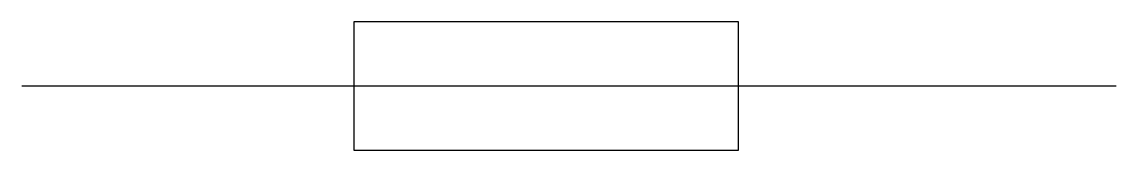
# Model space of a CAD drawing. Header units: metres. Extents: x 9.5 to 39.5, y 13.5 to 17.1.
import ezdxf

# ---------------------------------------------------------------- set-up
doc = ezdxf.new("R2010")
doc.units = ezdxf.units.M

msp = doc.modelspace()

# ---------------------------------------------------------------- linework, layer by layer
msp.add_lwpolyline([(18.58, 13.54), (29.13, 13.54), (29.13, 17.06), (18.58, 17.06)], close=True)
msp.add_lwpolyline([(9.48, 15.3), (39.48, 15.3)])

doc.saveas('drawing.dxf')
